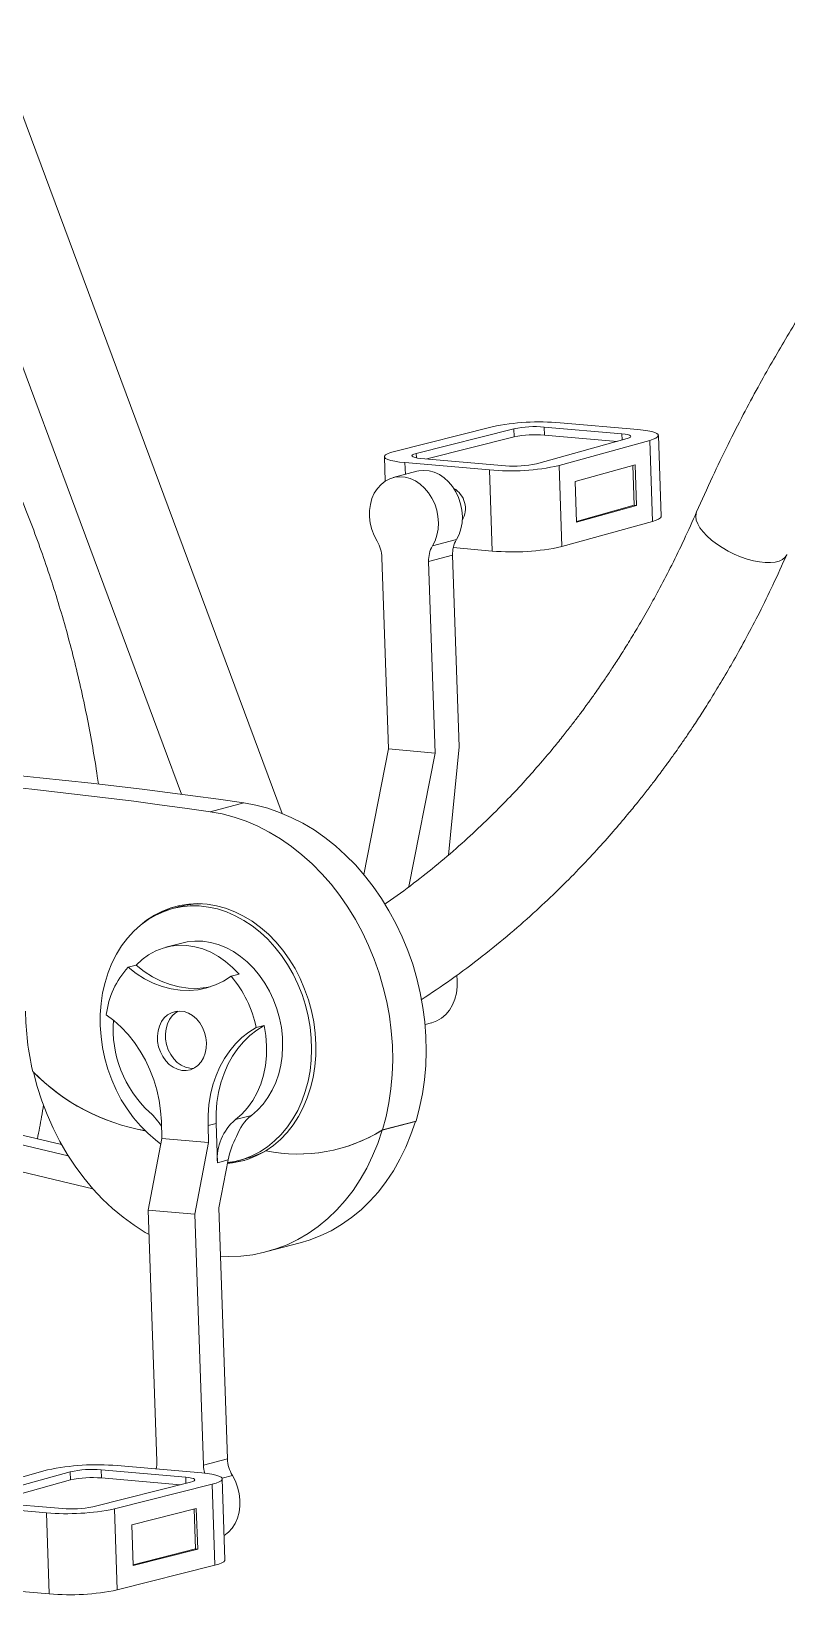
# Model space of a CAD drawing. Header units: millimetres. Extents: x -649 to 787, y -344 to 771.
# Drawn here: x -101 to 175, y -214 to 356 of the extents above; entities that cross this region are included whole.
import ezdxf

# ---------------------------------------------------------------- set-up
doc = ezdxf.new("R2010")
doc.units = ezdxf.units.MM

msp = doc.modelspace()

# ---------------------------------------------------------------- linework, layer by layer
at = {"color": 7, "linetype": 'Continuous', "lineweight": 15}
for p, q in [((-9.3, 70.83), (-130.61, 396.64)), ((-161.67, 388.34), (-46.03, 77.78)), ((67.33, 211.88), (31.67, 202.89)), ((75.29, 211.14), (39.63, 202.15)), ((75.39, 208.19), (75.29, 211.14)), ((114.68, 209.33), (86.32, 211.78)), ((86.42, 208.83), (86.32, 211.78)), ((120.51, 210.87), (92.15, 213.33)), ((75.39, 208.19), (43.47, 200.14)), ((83.49, 198.36), (116.63, 207.57)), ((112.92, 206.54), (86.42, 208.83)), ((91.76, 197.7), (124.9, 206.91)), ((124.9, 206.91), (125.9, 177.34)), ((129.01, 179.14), (128.01, 208.71)), ((28.01, 200.94), (28.31, 192.07)), ((41.33, 200.32), (72.21, 197.65)), ((39.9, 195.64), (31.15, 193.32)), ((35.5, 198.78), (66.38, 196.11)), ((66.38, 196.11), (67.39, 166.54)), ((91.76, 197.7), (92.76, 168.13)), ((119.54, 197.96), (97.63, 191.86)), ((98.12, 177.37), (119.21, 183.24)), ((98.13, 177.08), (120.04, 183.17)), ((92.76, 168.13), (125.9, 177.34)), ((54.29, 170.69), (45.54, 168.38)), ((53.14, 167.77), (67.39, 166.54)), ((29.48, 94.32), (27.1, 164.13)), ((52.9, 164.97), (44.15, 162.66)), ((44.15, 162.66), (46.52, 92.85)), ((52.9, 164.97), (55.27, 95.16)), ((20.5, 48.51), (29.48, 94.32)), ((29.48, 94.32), (46.52, 92.85)), ((46.52, 92.85), (36.97, 44.1)), ((51.36, 55.64), (55.27, 95.16)), ((-35.55, 71.41), (-23.3, 74.65)), ((-51.53, 35.65), (-51.59, 35.39)), ((-46.41, 36.85), (-49.32, 36.08)), ((-47.05, 36.68), (-46.93, 37.2)), ((-46, 23.52), (-51.83, 21.97)), ((-398, 20.31), (-87.39, -54.13)), ((-372.17, 17.64), (-89.83, -50.01)), ((-65.58, 14.67), (-62.66, 15.44)), ((-25.06, 12.19), (-27.97, 11.42)), ((-398.69, 10.62), (-78.42, -66.13)), ((42.84, -6.25), (45.16, -5.63)), ((-18.79, -7.35), (-15.87, -6.57)), ((-26.37, -40.91), (-20.54, -39.37)), ((-53.21, -47.76), (-53.42, -41.57)), ((-33.46, -42.27), (-36.37, -43.04)), ((-36.37, -43.04), (-36.16, -49.23)), ((-33.46, -42.27), (-32.97, -56.63)), ((-58.2, -73.94), (-53.21, -47.76)), ((-53.21, -47.76), (-36.16, -49.23)), ((-36.16, -49.23), (-41.15, -75.41)), ((-32.97, -56.63), (-29.07, -55.6)), ((-25.02, -55.76), (-22.11, -54.98)), ((-58.2, -73.94), (-41.15, -75.41)), ((-58.2, -73.94), (-55.09, -165.55)), ((-29.3, -164.71), (-32.41, -73.1)), ((-38.04, -167.02), (-41.15, -75.41)), ((-14.89, -89.07), (-2.77, -85.86)), ((-38.04, -167.02), (-29.3, -164.71)), ((-94.96, -168.71), (-128.1, -177.92)), ((-86.69, -169.37), (-119.83, -178.58)), ((-86.59, -172.33), (-86.69, -169.37)), ((-44.53, -171.33), (-75.41, -168.66)), ((-75.31, -171.62), (-75.41, -168.66)), ((-38.7, -169.79), (-69.58, -167.12)), ((-86.59, -172.33), (-116.01, -180.51)), ((-78.49, -182.16), (-42.83, -173.16)), ((-46.57, -174.11), (-75.31, -171.62)), ((-70.53, -182.9), (-34.87, -173.9)), ((-34.87, -173.9), (-33.86, -203.47)), ((-30.2, -201.52), (-31.21, -171.96)), ((-123.71, -181.89), (-95.35, -184.34)), ((-117.88, -180.35), (-89.52, -182.8)), ((-95.35, -184.34), (-94.35, -213.91)), ((-70.53, -182.9), (-69.52, -212.46)), ((-40.66, -182.82), (-64.23, -188.77)), ((-63.74, -203.28), (-40.95, -197.53)), ((-63.73, -203.55), (-40.15, -197.6)), ((-69.52, -212.46), (-33.86, -203.47)), ((-122.7, -211.45), (-94.35, -213.91))]:
    msp.add_line(p, q, dxfattribs=at)
at = {"color": 144, "linetype": 'Continuous', "lineweight": 0}
for p, q in [((114.76, 207.05), (114.68, 209.33)), ((119.21, 183.24), (118.72, 197.73)), ((120.04, 183.17), (119.54, 197.96)), ((97.63, 191.86), (98.13, 177.08)), ((119.21, 183.24), (120.04, 183.17)), ((39.3, -41.56), (27.17, -44.77)), ((39.58, -41.41), (27.33, -44.65)), ((-32.41, -73.1), (-29.07, -55.6)), ((-40.95, -197.53), (-41.44, -183.02)), ((-40.15, -197.6), (-40.66, -182.82)), ((-64.23, -188.77), (-63.73, -203.55)), ((-40.95, -197.53), (-40.15, -197.6))]:
    msp.add_line(p, q, dxfattribs=at)
at = {"color": 8, "linetype": 'Continuous', "lineweight": 15}
for p, q in [((39.68, 200.53), (39.63, 202.15)), ((35.5, 198.78), (35.65, 194.51)), ((-31.28, -171.71), (-27.51, -170.71)), ((-44.45, -173.57), (-44.53, -171.33))]:
    msp.add_line(p, q, dxfattribs=at)
at = {"color": 144, "linetype": 'Continuous', "lineweight": 0, "flags": 128}
for points in [[(116.63, 207.57), (117.37, 207.82), (117.84, 208.08), (118.01, 208.34), (117.89, 208.59), (117.48, 208.82), (116.78, 209.03), (115.84, 209.2), (114.68, 209.33)], [(39.58, -41.41), (39.3, -41.58), (39.29, -41.59)]]:
    msp.add_lwpolyline(points, dxfattribs=at)
at = {"color": 7, "linetype": 'Continuous', "lineweight": 15, "flags": 128}
for points in [[(124.9, 206.91), (126.17, 207.31), (127.12, 207.73), (127.73, 208.16), (128, 208.59), (127.91, 209), (127.47, 209.4), (126.68, 209.77), (125.57, 210.11), (124.15, 210.42), (122.45, 210.67), (120.51, 210.87)], [(31.67, 202.89), (30.25, 202.48), (29.15, 202.05), (28.42, 201.61), (28.05, 201.17), (28.06, 200.73), (28.45, 200.32), (29.21, 199.93), (30.32, 199.57), (31.76, 199.26), (33.5, 198.99), (35.5, 198.78)], [(39.63, 202.15), (38.8, 201.89), (38.25, 201.63), (38.01, 201.36), (38.09, 201.1), (38.49, 200.85), (39.18, 200.64), (40.14, 200.46), (41.33, 200.32)], [(39.9, 195.64), (40.51, 195.78), (42.39, 195.97), (44.31, 195.8), (46.21, 195.29), (48.06, 194.43), (49.81, 193.26), (51.43, 191.79), (52.87, 190.07), (54.1, 188.13), (55.09, 186.02), (55.83, 183.78), (56.29, 181.47), (56.46, 179.14), (56.34, 176.85), (55.93, 174.64), (55.24, 172.57), (54.29, 170.69)], [(25.31, 170.13), (24.23, 172.18), (23.4, 174.38), (22.83, 176.67), (22.56, 179), (22.57, 181.31), (22.87, 183.56), (23.46, 185.68), (24.32, 187.63), (25.43, 189.37), (26.76, 190.86), (28.28, 192.05), (29.96, 192.93), (31.77, 193.46), (33.65, 193.65), (35.56, 193.49), (37.46, 192.97), (39.31, 192.12), (41.07, 190.94), (42.68, 189.48), (44.12, 187.76), (45.35, 185.82), (46.35, 183.7), (47.08, 181.46), (47.54, 179.15), (47.71, 176.83), (47.59, 174.53), (47.18, 172.33), (46.49, 170.26), (45.54, 168.38)], [(125.9, 177.34), (127.17, 177.75), (128.12, 178.17), (128.74, 178.59), (129, 179.02), (129.01, 179.14)], [(39.58, -41.41), (40.87, -36.53), (41.9, -31.52), (42.64, -26.4), (43.09, -21.19), (43.26, -15.92), (43.15, -10.61), (42.74, -5.28), (42.06, 0.05), (41.09, 5.35), (39.84, 10.6), (38.32, 15.78), (36.54, 20.86), (34.5, 25.82), (32.2, 30.65), (29.67, 35.32), (26.91, 39.82), (23.94, 44.11), (20.76, 48.19), (17.39, 52.04), (13.84, 55.64), (10.13, 58.97), (6.28, 62.02), (2.3, 64.78), (-1.79, 67.24), (-5.98, 69.38), (-10.24, 71.2), (-14.56, 72.69), (-18.92, 73.84), (-23.3, 74.65)], [(27.33, -44.65), (28.63, -39.77), (29.65, -34.76), (30.39, -29.64), (30.85, -24.43), (31.02, -19.16), (30.9, -13.85), (30.5, -8.52), (29.81, -3.19), (28.84, 2.11), (27.6, 7.36), (26.08, 12.54), (24.29, 17.62), (22.25, 22.58), (19.96, 27.41), (17.43, 32.08), (14.67, 36.58), (11.69, 40.87), (8.51, 44.95), (5.14, 48.8), (1.6, 52.4), (-2.11, 55.73), (-5.96, 58.78), (-9.94, 61.54), (-14.04, 64), (-18.22, 66.14), (-22.49, 67.96), (-26.81, 69.45), (-31.17, 70.6), (-35.55, 71.41)], [(-75.73, -6.5), (-75.72, -2.49), (-75.43, 1.47), (-74.86, 5.34), (-74, 9.1), (-72.88, 12.72), (-71.49, 16.18), (-69.84, 19.44), (-67.96, 22.48), (-65.84, 25.29), (-63.51, 27.83), (-60.99, 30.1), (-58.29, 32.07), (-55.44, 33.73), (-52.45, 35.07), (-49.35, 36.08), (-46.15, 36.74), (-42.89, 37.06), (-39.59, 37.04), (-36.27, 36.66), (-32.96, 35.95), (-29.68, 34.89), (-26.45, 33.5), (-23.3, 31.79), (-20.26, 29.78), (-17.34, 27.47), (-14.57, 24.88), (-11.96, 22.04), (-9.54, 18.96), (-7.33, 15.66), (-5.34, 12.18), (-3.58, 8.54), (-2.07, 4.76), (-0.82, 0.87), (0.16, -3.1), (0.86, -7.12), (1.28, -11.15), (1.42, -15.18), (1.27, -19.17), (0.84, -23.09), (0.12, -26.91), (-0.87, -30.6), (-2.13, -34.15), (-3.65, -37.51), (-5.42, -40.66), (-7.42, -43.59), (-9.64, -46.27), (-12.07, -48.68), (-14.68, -50.8), (-17.46, -52.62), (-20.39, -54.12), (-23.43, -55.29), (-26.59, -56.13), (-29.25, -56.56)], [(-15.28, -52.27), (-12.5, -50.33), (-9.9, -48.09), (-7.49, -45.56), (-5.29, -42.75), (-3.33, -39.7), (-1.61, -36.42), (-0.15, -32.94), (1.04, -29.28), (1.96, -25.48), (2.59, -21.55), (2.93, -17.54), (2.97, -13.46), (2.73, -9.36), (2.19, -5.25), (1.37, -1.18), (0.27, 2.82), (-1.11, 6.74), (-2.74, 10.53), (-4.63, 14.18), (-6.75, 17.64), (-9.09, 20.9), (-11.63, 23.94), (-14.36, 26.72), (-17.25, 29.23), (-20.28, 31.45), (-23.42, 33.36), (-26.66, 34.95), (-29.97, 36.21), (-33.33, 37.12), (-36.71, 37.69), (-40.08, 37.9), (-43.42, 37.75), (-46.71, 37.25), (-49.91, 36.4), (-53.01, 35.2), (-55.98, 33.67), (-58.81, 31.81), (-60.29, 30.66)], [(-20.54, -39.37), (-18.33, -37.48), (-16.32, -35.31), (-14.52, -32.88), (-12.96, -30.2), (-11.65, -27.32), (-10.6, -24.25), (-9.83, -21.03), (-9.35, -17.7), (-9.15, -14.28), (-9.24, -10.82), (-9.62, -7.35), (-10.29, -3.9), (-11.24, -0.52), (-12.46, 2.77), (-13.93, 5.92), (-15.64, 8.92), (-17.58, 11.71), (-19.72, 14.29), (-22.04, 16.61), (-24.52, 18.66), (-27.13, 20.42), (-29.84, 21.86), (-32.64, 22.97), (-35.47, 23.74), (-38.33, 24.16), (-41.17, 24.23), (-43.97, 23.95), (-46, 23.52)], [(-25.06, 12.19), (-27.41, 14.65), (-29.95, 16.81), (-32.62, 18.67), (-35.41, 20.19), (-38.29, 21.37), (-41.21, 22.18), (-44.16, 22.62), (-47.09, 22.69), (-49.98, 22.38), (-52.79, 21.69), (-55.49, 20.65), (-58.06, 19.24), (-60.46, 17.5), (-62.66, 15.44)], [(-65.58, 14.67), (-62.65, 12.4), (-59.58, 10.45), (-56.41, 8.85), (-53.16, 7.62), (-49.86, 6.76), (-46.54, 6.28), (-43.24, 6.19), (-39.98, 6.48), (-36.8, 7.16), (-33.71, 8.22), (-30.76, 9.64), (-27.97, 11.42)], [(-62.66, 15.44), (-59.73, 13.17), (-56.67, 11.22), (-53.49, 9.63), (-50.24, 8.39), (-46.94, 7.53), (-43.63, 7.05), (-40.33, 6.96), (-37.07, 7.25), (-35.65, 7.5)], [(45.16, -5.63), (45.3, -5.6), (47.14, -4.9), (48.84, -3.87), (50.38, -2.54), (51.72, -0.93), (52.83, 0.93), (53.68, 3), (54.27, 5.22), (54.58, 7.57), (54.59, 9.98), (54.44, 11.67)], [(-53.42, -41.57), (-53.69, -37.72), (-54.25, -33.88), (-55.1, -30.08), (-56.22, -26.36), (-57.61, -22.73), (-59.25, -19.24), (-61.13, -15.91), (-63.24, -12.77), (-65.55, -9.84), (-68.05, -7.16), (-70.72, -4.75), (-73.54, -2.61)], [(-36.99, -12.92), (-37.2, -10.97), (-37.69, -9.06), (-38.44, -7.25), (-39.44, -5.6), (-40.64, -4.16), (-42.01, -2.97), (-43.51, -2.08), (-45.08, -1.51), (-46.69, -1.29), (-48.26, -1.41), (-49.77, -1.88), (-51.14, -2.68), (-52.36, -3.78), (-53.36, -5.15), (-54.12, -6.75), (-54.62, -8.52), (-54.84, -10.41), (-54.78, -12.35), (-54.43, -14.29), (-53.8, -16.16), (-52.93, -17.9), (-51.82, -19.45), (-50.53, -20.77), (-49.09, -21.82), (-47.55, -22.55), (-45.95, -22.95), (-44.35, -23), (-42.81, -22.7), (-41.36, -22.06), (-40.06, -21.11), (-38.95, -19.86), (-38.06, -18.37), (-37.43, -16.68), (-37.07, -14.85), (-36.99, -12.92)], [(-47.23, -1.29), (-48.23, -1.91), (-49.44, -3.01), (-50.44, -4.38), (-51.21, -5.98), (-51.71, -7.75), (-51.93, -9.64), (-51.86, -11.58), (-51.51, -13.52), (-50.89, -15.39), (-50.01, -17.13), (-48.91, -18.68), (-47.61, -20), (-46.17, -21.04), (-44.63, -21.78), (-43.04, -22.17), (-41.69, -22.24)], [(-53.6, -49.8), (-55.56, -48.33), (-58.41, -45.88), (-61.1, -43.16), (-63.62, -40.2), (-65.93, -37.01), (-68.04, -33.62), (-69.92, -30.05), (-71.55, -26.34), (-72.93, -22.5), (-74.05, -18.57), (-74.89, -14.57), (-75.45, -10.54), (-75.73, -6.5)], [(-18.79, -7.35), (-21.47, -9), (-23.99, -10.97), (-26.33, -13.24), (-28.45, -15.77), (-30.36, -18.57), (-32.03, -21.59), (-33.44, -24.82), (-34.59, -28.23), (-35.46, -31.78), (-36.05, -35.46), (-36.36, -39.22), (-36.37, -43.04)], [(-15.87, -6.57), (-18.56, -8.23), (-21.08, -10.2), (-23.41, -12.46), (-25.54, -15), (-27.44, -17.8), (-29.11, -20.82), (-30.52, -24.05), (-31.67, -27.45), (-32.55, -31.01), (-33.14, -34.69), (-33.44, -38.45), (-33.46, -42.27)], [(-26.37, -40.91), (-24.04, -38.9), (-21.92, -36.57), (-20.05, -33.95), (-18.45, -31.06), (-17.13, -27.94), (-16.12, -24.63), (-15.42, -21.16), (-15.04, -17.58), (-14.99, -13.93), (-15.27, -10.24), (-15.87, -6.57)], [(-100.1, -23.53), (-98.71, -28.81), (-97.05, -34), (-95.12, -39.08), (-92.92, -44.04), (-90.48, -48.84), (-87.79, -53.47), (-84.88, -57.91), (-81.76, -62.13), (-78.43, -66.12), (-74.91, -69.87), (-71.23, -73.34), (-67.39, -76.54), (-63.41, -79.44), (-59.31, -82.04), (-57.9, -82.85)], [(-31.81, -90.72), (-28.79, -90.83), (-24.4, -90.67), (-20.06, -90.17), (-15.79, -89.3), (-11.61, -88.09), (-7.54, -86.53), (-3.59, -84.63), (0.22, -82.4), (3.86, -79.86), (7.34, -77), (10.62, -73.85), (13.69, -70.41), (16.55, -66.7), (19.18, -62.75), (21.57, -58.56), (23.7, -54.15), (25.57, -49.55), (27.17, -44.77)], [(-2.77, -85.86), (0.52, -84.88), (4.59, -83.32), (8.54, -81.42), (12.34, -79.2), (15.99, -76.65), (19.46, -73.79), (22.74, -70.64), (25.82, -67.2), (28.68, -63.49), (31.31, -59.54), (33.69, -55.35), (35.83, -50.94), (37.7, -46.34), (39.3, -41.56)], [(-34.87, -173.9), (-33.44, -173.49), (-32.35, -173.06), (-31.61, -172.62), (-31.25, -172.18), (-31.26, -171.75), (-31.65, -171.33), (-32.4, -170.94), (-33.52, -170.58), (-34.96, -170.27), (-36.7, -170), (-38.7, -169.79)], [(-30.5, -192.65), (-30.47, -192.63), (-28.95, -191.44), (-27.62, -189.95), (-26.51, -188.21), (-25.65, -186.26), (-25.07, -184.14), (-24.76, -181.89), (-24.75, -179.58), (-25.03, -177.25), (-25.59, -174.96), (-26.42, -172.76), (-27.51, -170.71)], [(-42.83, -173.16), (-41.99, -172.91), (-41.45, -172.64), (-41.21, -172.37), (-41.29, -172.11), (-41.68, -171.87), (-42.37, -171.65), (-43.34, -171.47), (-44.53, -171.33)], [(-33.86, -203.47), (-32.44, -203.06), (-31.35, -202.63), (-30.61, -202.19), (-30.24, -201.75), (-30.2, -201.52)]]:
    msp.add_lwpolyline(points, dxfattribs=at)
at = {"color": 8, "linetype": 'Continuous', "lineweight": 15, "flags": 128}
msp.add_lwpolyline([(141.98, 180.79), (141.8, 180.28), (141.67, 179.12), (141.86, 177.83), (142.38, 176.45), (143.21, 175.01), (144.33, 173.53), (145.73, 172.03), (147.37, 170.56), (149.23, 169.13), (151.27, 167.78), (153.45, 166.53), (155.73, 165.4), (158.06, 164.43), (160.39, 163.62), (162.69, 162.99), (164.91, 162.56), (167, 162.33), (168.92, 162.31), (170.64, 162.5), (172.12, 162.89), (173.33, 163.48), (174.25, 164.25), (174.87, 165.2), (174.88, 165.23)], dxfattribs=at)
at = {"color": 7, "linetype": 'Continuous', "lineweight": 15}
for centre, radius, start, end in [((84.7, 127.28), 86.37, 85.0457, 101.6), ((83.05, 172.85), 39.07, 85.1914, 101.4543), ((83.15, 169.9), 39.07, 85.1914, 101.4543), ((73.9, 279.64), 83.87, 264.8607, 282.2982), ((75.5, 235.57), 38.06, 265.0412, 282.1177), ((49.04, 182.02), 8.54, 329.7923, 59.8518), ((14.72, 163.7), 12.39, 1.9911, 31.2509), ((54.51, 163.17), 10.37, 149.8255, 182.8259), ((63.25, 165.48), 10.37, 149.8255, 182.8259), ((74.9, 250.08), 83.87, 264.8607, 282.2982), ((-269.94, -1620.67), 1713.16, 81.72259, 91.75631), ((-282.18, -1623.91), 1713.16, 81.72259, 91.75631), ((-39.21, 7.37), 30.85, 105.9761, 118.9344), ((-38.61, 7.29), 30.58, 90.5974, 104.778), ((-42.21, -6.56), 31.58, 137.7365, 172.8094), ((-59.43, -15.61), 41.48, 11.4898, 40.6644), ((-29.68, -7.79), 41.37, 175.5546, 227.3281), ((-46.4, 29.41), 75.47, 224.342, 260.0807), ((-46.36, 29.36), 75.4, 224.5424, 260.0211), ((-72.21, -54.46), 21.78, 29.998, 48.2875), ((-10.51, -52.19), 16.28, 128.0443, 161.5758), ((-14.37, -55.19), 18.66, 130.0556, 184.4208), ((-31.54, -26.15), 30.78, 274.1521, 302.0084), ((-30.37, -25.84), 30.79, 272.0535, 283.6748), ((-29.92, -25.5), 30.51, 284.8488, 299.0639), ((-16.91, -164.28), 12.39, 181.9911, 211.2509), ((-77.09, -250.66), 83.87, 84.8607, 102.2982), ((-78.7, -206.58), 38.06, 85.0412, 102.1177), ((-66.43, -165.97), 11.35, 347.8593, 2.0991), ((-25.65, -166.59), 12.4, 182.0074, 195.4743), ((-78.6, -209.54), 38.06, 85.0412, 102.1177), ((-87.89, -98.3), 86.37, 265.0457, 281.6), ((-86.89, -127.86), 86.37, 265.0457, 281.6)]:
    msp.add_arc(centre, radius, start, end, dxfattribs=at)
at = {"color": 144, "linetype": 'Continuous', "lineweight": 0}
for centre, radius, start, end in [((-1.47, -0.25), 101.56, 180.588, 193.1393), ((-3.52, 4.92), 58.39, 258.3803, 301.8948), ((-3.46, 4.94), 58.39, 258.3806, 301.6403), ((-1.11, -60.94), 28.46, 150.7887, 169.19), ((-86.25, -143.87), 39.07, 265.1914, 281.4543)]:
    msp.add_arc(centre, radius, start, end, dxfattribs=at)
at = {"color": 7, "linetype": 'Continuous', "lineweight": 15}
for points, knots in [([(249.57, 341.33), (246.18, 344.34), (238.5, 351.17), (226.42, 360.94), (213.69, 370.62), (201.49, 379.24), (189.88, 386.9), (178.57, 393.88), (167.63, 400.18), (157.13, 405.8), (147.5, 410.63), (138.76, 414.73), (131.11, 418.1), (124.53, 420.84), (118.88, 423.09), (113.79, 425.02), (109.17, 426.7), (104.98, 428.17), (101.22, 429.43), (97.7, 430.57), (94.08, 431.71), (89.98, 432.95), (85.25, 434.3), (79.97, 435.74), (73.33, 437.42), (65.28, 439.27), (55.69, 441.19), (45.34, 442.94), (34.34, 444.4), (25.59, 445.32), (20.56, 445.61), (19.35, 445.68)], [0, 0, 0, 0, 0.048794, 0.110728, 0.169335, 0.224612, 0.276558, 0.325171, 0.374794, 0.420379, 0.461927, 0.499434, 0.532899, 0.559814, 0.583439, 0.604811, 0.624333, 0.642006, 0.657829, 0.671801, 0.686385, 0.703526, 0.723397, 0.745793, 0.769858, 0.806746, 0.846812, 0.890056, 0.93648, 0.98478, 1, 1, 1, 1]), ([(242.55, 334.12), (240.33, 336.08), (235.2, 340.63), (227.27, 347.19), (219.12, 353.66), (211.76, 359.24), (205.24, 363.98), (199.59, 367.96), (194.82, 371.2), (191.18, 373.62), (188.55, 375.34), (186.71, 376.52), (185.39, 377.37), (184.36, 378.02), (183.44, 378.59), (182.32, 379.3), (180.94, 380.16), (179.3, 381.17), (176.73, 382.73), (173.03, 384.94), (167.98, 387.89), (158.65, 393.12), (145.4, 400.02), (130.07, 407.13), (116.56, 412.76), (104.87, 417.19), (93.37, 421.15), (81.99, 424.67), (70.34, 427.88), (58.08, 430.84), (44.95, 433.52), (31.01, 435.83), (18.23, 437.43), (6.78, 438.46), (-3.18, 439.08), (-13.37, 439.43), (-23.51, 439.48), (-33.83, 439.24), (-44.01, 438.69), (-53.95, 437.86), (-61.93, 436.98), (-68.09, 436.17), (-72.46, 435.53), (-76.15, 434.95), (-79.21, 434.43), (-82.06, 433.93), (-85.17, 433.36), (-88.88, 432.64), (-93.22, 431.74), (-97.98, 430.68), (-104.58, 429.12), (-112.89, 426.95), (-122.92, 424.02), (-133.11, 420.7), (-143.46, 416.97), (-153.97, 412.79), (-164.83, 408.07), (-175.68, 402.9), (-186.61, 397.23), (-197.54, 391.08), (-208.89, 384.16), (-220.61, 376.39), (-232.65, 367.72), (-244.96, 358.08), (-257.47, 347.41), (-268.21, 337.42), (-277.02, 328.63), (-283.69, 321.64), (-289.76, 314.98), (-295.17, 308.78), (-299.96, 303.07), (-304.16, 297.9), (-307.79, 293.29), (-310.87, 289.28), (-313.42, 285.87), (-315.47, 283.08), (-317.14, 280.78), (-318.56, 278.79), (-319.96, 276.81), (-321.56, 274.53), (-323.58, 271.59), (-326.17, 267.76), (-329.36, 262.92), (-333.1, 257.05), (-337.37, 250.1), (-342.11, 242.04), (-347.25, 232.83), (-352.53, 222.83), (-357.86, 212.09), (-363.17, 200.66), (-368.57, 188.15), (-373.98, 174.54), (-379.29, 159.89), (-384.43, 144.18), (-389.29, 127.41), (-393.87, 109.49), (-396.45, 97.02), (-397.77, 90.64)], [0, 0, 0, 0, 0.010005, 0.023118, 0.034934, 0.045455, 0.054678, 0.062605, 0.069234, 0.074565, 0.077713, 0.08013, 0.08213, 0.083161, 0.084347, 0.085881, 0.087763, 0.089993, 0.092571, 0.098203, 0.105005, 0.112978, 0.135587, 0.157517, 0.172767, 0.18767, 0.202226, 0.216435, 0.230634, 0.24598, 0.26227, 0.279503, 0.29768, 0.309589, 0.321871, 0.334526, 0.347308, 0.359411, 0.372825, 0.385193, 0.396514, 0.402696, 0.408313, 0.412952, 0.4166, 0.419889, 0.423713, 0.428401, 0.433955, 0.44019, 0.446548, 0.45918, 0.472137, 0.485418, 0.499025, 0.512956, 0.527368, 0.542858, 0.557345, 0.572702, 0.588929, 0.606026, 0.623992, 0.642828, 0.662533, 0.683106, 0.695222, 0.706765, 0.717364, 0.727018, 0.735729, 0.743496, 0.750319, 0.756199, 0.761135, 0.765128, 0.768217, 0.770981, 0.773614, 0.776619, 0.780614, 0.785939, 0.792594, 0.800578, 0.809891, 0.820534, 0.832505, 0.845806, 0.858851, 0.872963, 0.88814, 0.904384, 0.921693, 0.939729, 0.958793, 0.978883, 1, 1, 1, 1]), ([(-379.48, 84.23), (-378.25, 90.38), (-375.83, 102.37), (-371.53, 119.62), (-366.95, 135.79), (-362.12, 150.86), (-357.17, 164.79), (-352.18, 177.62), (-347.21, 189.38), (-342.3, 200.2), (-337.32, 210.49), (-332.31, 220.19), (-327.36, 229.25), (-322.75, 237.24), (-318.55, 244.21), (-314.79, 250.2), (-311.52, 255.23), (-308.77, 259.34), (-306.58, 262.56), (-304.89, 264.98), (-303.57, 266.85), (-302.46, 268.42), (-301.38, 269.93), (-299.99, 271.84), (-298.04, 274.5), (-295.31, 278.14), (-292.02, 282.41), (-288.21, 287.22), (-283.89, 292.49), (-278.92, 298.34), (-273.27, 304.71), (-266.97, 311.51), (-258.1, 320.6), (-246.84, 331.31), (-233.31, 342.96), (-219.92, 353.41), (-206.76, 362.75), (-193.9, 371.03), (-181.39, 378.34), (-169.29, 384.76), (-157.66, 390.37), (-146.52, 395.22), (-135.93, 399.41), (-125.89, 402.99), (-116.43, 406.03), (-107.58, 408.6), (-98.81, 410.89), (-90.24, 412.88), (-83.09, 414.33), (-77.73, 415.32), (-73.51, 416.04), (-68.86, 416.77), (-63.49, 417.53), (-57.44, 418.28), (-50.64, 418.98), (-43.49, 419.57), (-36.36, 419.99), (-28.5, 420.29), (-20.06, 420.4), (-11.17, 420.27), (-3.02, 419.94), (3.59, 419.52), (9.03, 419.08), (13.7, 418.64), (18.8, 418.09), (24.4, 417.39), (30.97, 416.45), (38.58, 415.21), (47.3, 413.56), (56.72, 411.53), (66.83, 409.04), (77.62, 406.04), (88.18, 402.73), (98.41, 399.19), (108.16, 395.51), (117.78, 391.55), (126.86, 387.54), (135.03, 383.68), (142.18, 380.11), (148.35, 376.88), (153.6, 374.02), (158.03, 371.53), (161.25, 369.67), (163.45, 368.37), (164.83, 367.56), (166, 366.86), (166.98, 366.27), (168, 365.65), (169.43, 364.78), (171.55, 363.47), (174.45, 361.65), (178.08, 359.33), (182.43, 356.47), (187.48, 353.06), (193.22, 349.05), (199.62, 344.41), (206.67, 339.09), (214.33, 333.05), (222.56, 326.2), (228.43, 321.19), (231.49, 318.37), (231.68, 318.19)], [0, 0, 0, 0, 0.02099, 0.040978, 0.059962, 0.077945, 0.094926, 0.110629, 0.125366, 0.139138, 0.151944, 0.165325, 0.177459, 0.188348, 0.197991, 0.206388, 0.21354, 0.219446, 0.224107, 0.227533, 0.230054, 0.232361, 0.234471, 0.236751, 0.240908, 0.246404, 0.253239, 0.260474, 0.268776, 0.278145, 0.288581, 0.300084, 0.312348, 0.335647, 0.357995, 0.379394, 0.399843, 0.419343, 0.437894, 0.455497, 0.472151, 0.487857, 0.502624, 0.516468, 0.52939, 0.54139, 0.552468, 0.564823, 0.575791, 0.580991, 0.586146, 0.59254, 0.599402, 0.607353, 0.616393, 0.626079, 0.635377, 0.644242, 0.656728, 0.668242, 0.678783, 0.688351, 0.693912, 0.699866, 0.706465, 0.71371, 0.721601, 0.731971, 0.74328, 0.755528, 0.768715, 0.782842, 0.797909, 0.810407, 0.823487, 0.836834, 0.849136, 0.860248, 0.870169, 0.878528, 0.885801, 0.891988, 0.897089, 0.899327, 0.901267, 0.902909, 0.904253, 0.90542, 0.907244, 0.910311, 0.914434, 0.919613, 0.925849, 0.933142, 0.941491, 0.950898, 0.961362, 0.972884, 0.985464, 0.999102, 1, 1, 1, 1]), ([(-76.43, 81.45), (-76.56, 82.41), (-77.15, 86.87), (-78.46, 94.81), (-80.38, 105.25), (-82.57, 115.64), (-85.01, 125.97), (-87.7, 136.25), (-90.65, 146.46), (-93.83, 156.59), (-97.27, 166.64), (-100.94, 176.58), (-104.85, 186.42), (-108.99, 196.15), (-113.37, 205.76), (-117.97, 215.23), (-122.8, 224.56), (-127.84, 233.75), (-133.1, 242.78), (-138.57, 251.65), (-144.25, 260.34), (-150.12, 268.85), (-156.2, 277.18), (-162.46, 285.31), (-168.9, 293.24), (-175.53, 300.95), (-182.33, 308.45), (-189.3, 315.72), (-196.43, 322.77), (-203.71, 329.57), (-211.14, 336.13), (-218.64, 342.4), (-223.74, 346.35), (-226.25, 348.3)], [0, 0, 0, 0, 0.009137, 0.042195, 0.075253, 0.108313, 0.141373, 0.174434, 0.207496, 0.240558, 0.273622, 0.306686, 0.339752, 0.372819, 0.405886, 0.438955, 0.472025, 0.505095, 0.538166, 0.571237, 0.604307, 0.637377, 0.670445, 0.703511, 0.736574, 0.769633, 0.802686, 0.835734, 0.868774, 0.901804, 0.934824, 0.967832, 1, 1, 1, 1]), ([(229.65, 319.99), (227.91, 317.99), (224.46, 314.03), (219.59, 308.19), (215.18, 302.76), (211.55, 298.15), (208.64, 294.39), (206.43, 291.47), (204.69, 289.16), (203.43, 287.45), (202.61, 286.35), (202, 285.51), (201.22, 284.44), (199.99, 282.75), (198.24, 280.32), (195.84, 276.93), (192.75, 272.48), (188.92, 266.84), (184.51, 260.14), (179.58, 252.37), (174.5, 244.04), (169.36, 235.25), (164.23, 226.11), (158.87, 216.09), (153.32, 205.18), (147.6, 193.36), (143.89, 185.06), (141.98, 180.79)], [0, 0, 0, 0, 0.049572, 0.098147, 0.141759, 0.179882, 0.207219, 0.229793, 0.247603, 0.260649, 0.268933, 0.272987, 0.279811, 0.293237, 0.311607, 0.334921, 0.369423, 0.411044, 0.45978, 0.51563, 0.578593, 0.636494, 0.69933, 0.767101, 0.839805, 0.917438, 1, 1, 1, 1]), ([(141.98, 180.78), (140.47, 177.39), (137.55, 170.85), (133.06, 161.65), (128.75, 153.33), (124.65, 145.86), (120.81, 139.2), (117.27, 133.34), (114.05, 128.22), (111.2, 123.84), (108.73, 120.16), (106.67, 117.16), (105.03, 114.82), (103.81, 113.1), (102.95, 111.91), (102.25, 110.95), (101.52, 109.94), (100.61, 108.7), (99.51, 107.21), (97.9, 105.08), (95.7, 102.21), (92.77, 98.49), (88.97, 93.81), (84.24, 88.22), (78.53, 81.8), (72.13, 75.01), (65.03, 67.93), (57.19, 60.61), (48.76, 53.28), (39.71, 46.05), (32.83, 40.85), (28.84, 38.17), (28.15, 37.71)], [0, 0, 0, 0, 0.056762, 0.109359, 0.157794, 0.20207, 0.242189, 0.278153, 0.309964, 0.337624, 0.361134, 0.380496, 0.39571, 0.406777, 0.414249, 0.419282, 0.42592, 0.434198, 0.444117, 0.455676, 0.477154, 0.502679, 0.532253, 0.575011, 0.622086, 0.673431, 0.729042, 0.788918, 0.853056, 0.917431, 0.985592, 1, 1, 1, 1]), ([(41.47, 2.81), (45.13, 5.25), (52.69, 10.29), (63.53, 18.45), (73.89, 26.88), (83.16, 35.05), (91.43, 42.85), (98.77, 50.23), (105.4, 57.28), (111.35, 63.96), (116.3, 69.78), (120.32, 74.7), (123.46, 78.65), (126.1, 82.06), (128, 84.57), (129.29, 86.3), (130.09, 87.39), (130.77, 88.31), (131.34, 89.09), (131.93, 89.9), (132.78, 91.08), (134.09, 92.9), (135.9, 95.46), (138.17, 98.76), (140.9, 102.8), (144.06, 107.62), (147.61, 113.23), (151.52, 119.67), (155.77, 126.97), (160.29, 135.16), (165.05, 144.28), (170, 154.36), (173.22, 161.51), (174.88, 165.22)], [0, 0, 0, 0, 0.064596, 0.133437, 0.198155, 0.258752, 0.312113, 0.361814, 0.407855, 0.45024, 0.488932, 0.516203, 0.539923, 0.560092, 0.576712, 0.584002, 0.590318, 0.59566, 0.600029, 0.603725, 0.609742, 0.620332, 0.634913, 0.653485, 0.676047, 0.702598, 0.733136, 0.76766, 0.806169, 0.848659, 0.89513, 0.945578, 1, 1, 1, 1]), ([(-98.68, -47.89), (-98.15, -45.22), (-97.33, -41.1), (-96.67, -36.93), (-96.44, -35.47)], [0, 0, 0, 0, 0.649714, 1, 1, 1, 1])]:
    msp.add_open_spline(points, degree=3, knots=knots, dxfattribs=at)

doc.saveas('drawing.dxf')
